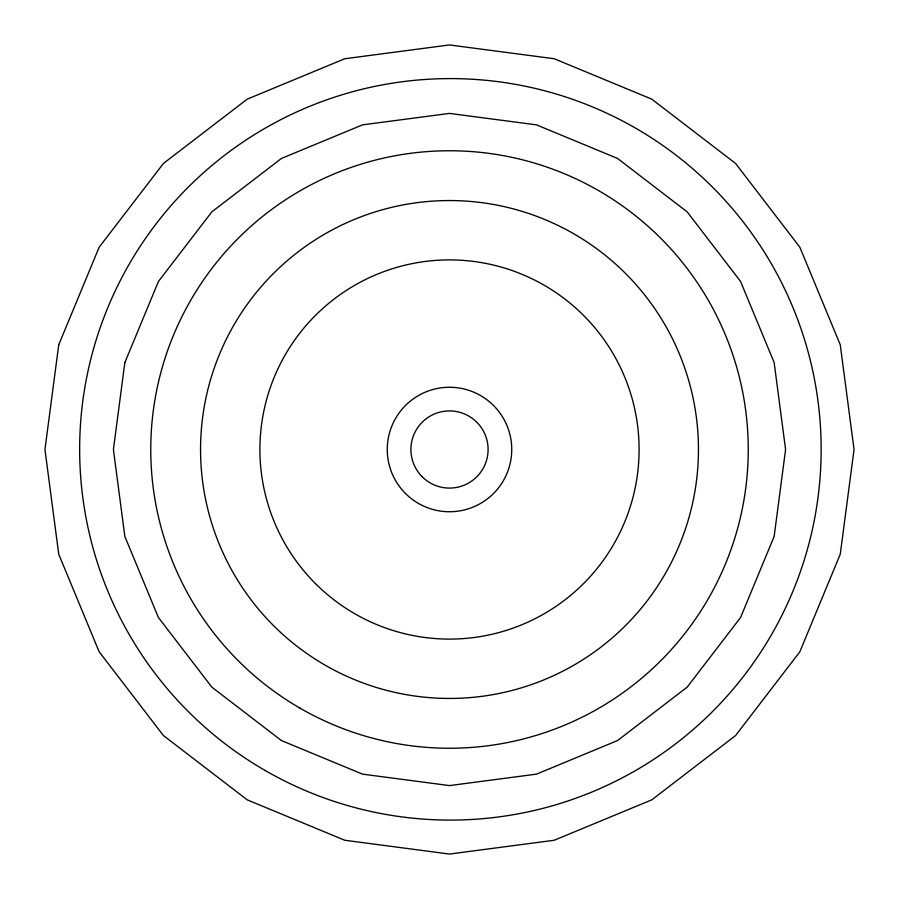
<?xml version="1.0" encoding="UTF-8"?>
<svg xmlns="http://www.w3.org/2000/svg" width="899" height="899" viewBox="0 0 899 899"><rect width="100%" height="100%" fill="white"/><g stroke="black" fill="none" stroke-linecap="round" stroke-linejoin="round"><path stroke-width="1.35" d="M58.738 344.8L44.95 449.5L58.738 554.2L99.148 651.775L163.438 735.562L247.225 799.852L344.8 840.262L449.5 854.05L554.2 840.262L651.775 799.852L735.562 735.562L799.852 651.775L840.262 554.2L854.05 449.5L840.262 344.8L799.852 247.225L735.562 163.438L651.775 99.148L554.2 58.738L449.5 44.95L344.8 58.738L247.225 99.148L163.438 163.438L99.148 247.225L58.738 344.8M124.86 362.511L113.409 449.5L124.86 536.489L158.438 617.546L211.849 687.151L281.454 740.562L362.511 774.14L449.5 785.591L536.489 774.14L617.546 740.562L687.151 687.151L740.562 617.546L774.14 536.489L785.591 449.5L774.14 362.511L740.562 281.454L687.151 211.849L617.546 158.438L536.489 124.86L449.5 113.409L362.511 124.86L281.454 158.438L211.849 211.849L158.438 281.454L124.86 362.511M265.025 770.421A370.748 370.748 0 0 0 821.147 449.343A370.748 370.748 0 0 0 265.025 128.265A370.748 370.748 0 0 0 265.025 770.421M405.494 493.506A62.233 62.233 0 0 0 509.621 465.603A62.233 62.233 0 0 0 433.397 389.379A62.233 62.233 0 0 0 405.494 493.506M422.215 476.785A38.59 38.59 0 0 0 486.775 459.49A38.59 38.59 0 0 0 439.51 412.225A38.59 38.59 0 0 0 422.215 476.785M300.131 708.221A298.749 298.749 0 0 0 748.249 449.5A298.749 298.749 0 0 0 300.131 190.779A298.749 298.749 0 0 0 300.131 708.221M315.437 583.563A189.599 189.599 0 0 0 632.638 498.574A189.599 189.599 0 0 0 400.426 266.362A189.599 189.599 0 0 0 315.437 583.563M273.465 625.535A248.956 248.956 0 0 0 689.971 513.936A248.956 248.956 0 0 0 385.064 209.029A248.956 248.956 0 0 0 273.465 625.535"/></g></svg>
